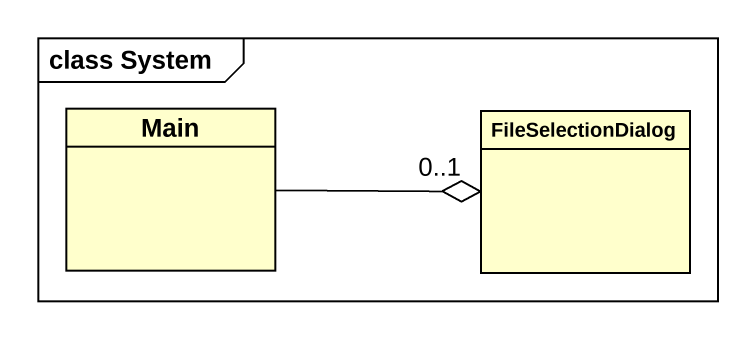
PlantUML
@startuml
mainframe class System
hide circle
hide empty members
class Main
class FileSelectionDialog
Main -right-o "0..1" FileSelectionDialog
@enduml
